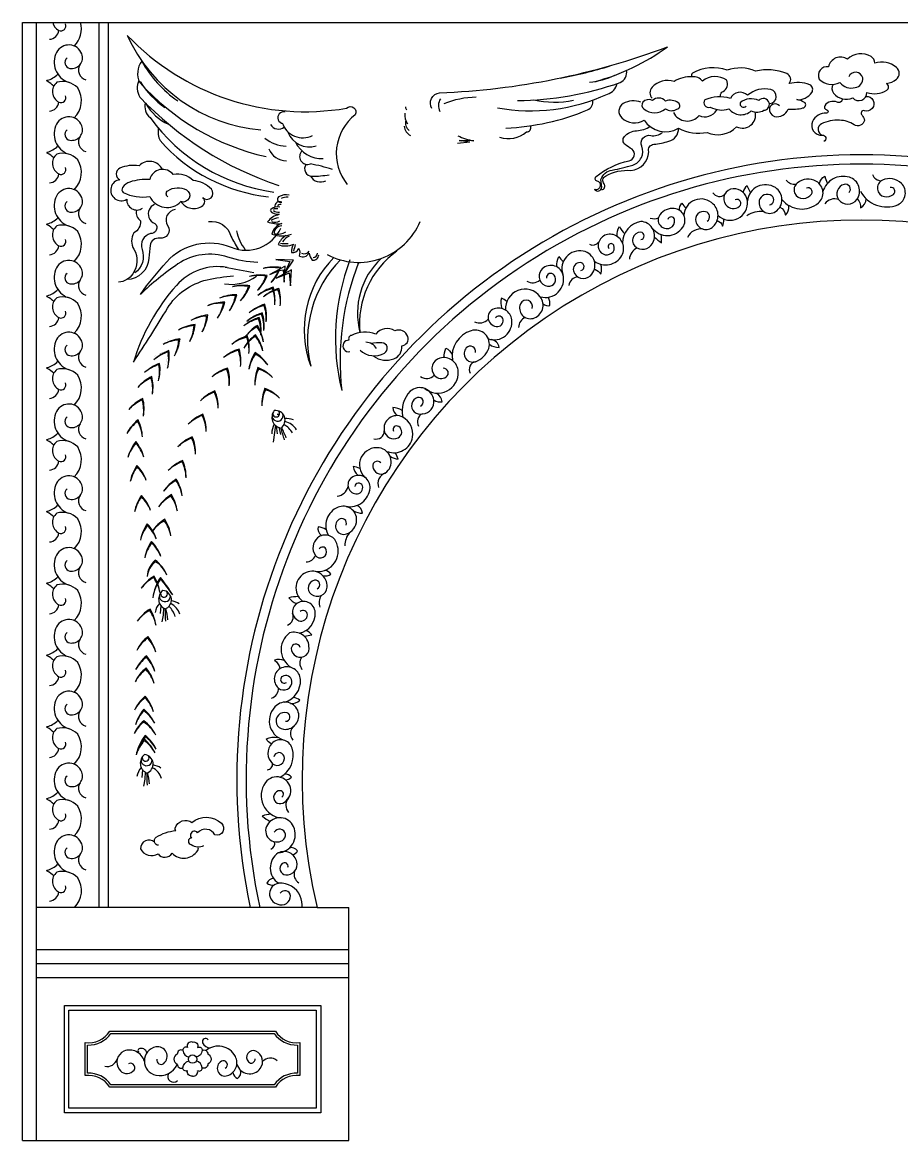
# Model space of a CAD drawing. Header units: metres. Extents: x 195 to 3795, y 8080 to 10480.
# Drawn here: x 195 to 2081, y 8080 to 10480 of the extents above; entities that cross this region are included whole.
import ezdxf

# ---------------------------------------------------------------- set-up
doc = ezdxf.new("R2010")
doc.units = ezdxf.units.M
for name, color, linetype in [('3', 3, 'Continuous'), ('4', 4, 'Continuous'), ('7', 7, 'Continuous')]:
    doc.layers.add(name, color=color, linetype=linetype)

msp = doc.modelspace()

# ---------------------------------------------------------------- hatches: boundary and pattern name
at = {"layer": '3'}
h = msp.add_hatch(dxfattribs=at)
h.set_pattern_fill('DOTS', scale=24)
h.paths.add_polyline_path([(730.52, 9636.32, 0.42), (749.53, 9609.16, 0.44), (753.7, 9639.56, -1.19)])
h = msp.add_hatch(dxfattribs=at)
h.set_pattern_fill('DOTS', scale=24)
h.paths.add_polyline_path([(743.79, 9646.11, 0.1), (735.37, 9646.85, 0.06), (732.23, 9641.79, 1.8)])
h = msp.add_hatch(dxfattribs=at)
h.set_pattern_fill('DOTS', scale=24)
h.paths.add_polyline_path([(489.29, 9251.96, 0.42), (501.18, 9221.01, 0.44), (512.57, 9249.5, -1.19)])
h = msp.add_hatch(dxfattribs=at)
h.set_pattern_fill('DOTS', scale=24)
h.paths.add_polyline_path([(504.54, 9258.25, 0.1), (496.55, 9261.01, 0.06), (492.28, 9256.85, 1.8)])
h = msp.add_hatch(dxfattribs=at)
h.set_pattern_fill('DOTS', scale=24)
h.paths.add_polyline_path([(457.24, 8908.8, 0.06), (452.97, 8904.65, 1.8), (465.23, 8906.05, 0.1)])
h = msp.add_hatch(dxfattribs=at)
h.set_pattern_fill('DOTS', scale=24)
h.paths.add_polyline_path([(449.99, 8899.75, 0.42), (461.88, 8868.8, 0.44), (473.26, 8897.29, -1.19)])

# ---------------------------------------------------------------- linework, layer by layer
for p, q in [((225, 8080), (225, 10480)), ((360, 8580), (360, 10480)), ((1132.17, 10226.31), (1136.63, 10225.77)), ((1163.03, 10225.94), (1132.17, 10226.31)), ((507.03, 9798.18), (507.03, 9798.18)), ((508.44, 9798.7), (508.44, 9798.7)), ((532.84, 9799.8), (532.84, 9799.8)), ((533.02, 9801.46), (533.02, 9801.46)), ((533.71, 9795.32), (533.71, 9795.32)), ((533.89, 9796.98), (533.89, 9796.98)), ((534.07, 9798.65), (534.07, 9798.65)), ((534.25, 9800.32), (534.25, 9800.32)), ((534.43, 9801.99), (534.43, 9801.99)), ((489.07, 9769.07), (489.07, 9769.07)), ((490.48, 9769.59), (490.48, 9769.59)), ((491.88, 9770.11), (491.88, 9770.11)), ((493.29, 9770.64), (493.29, 9770.64)), ((494.69, 9771.16), (494.69, 9771.16)), ((496.1, 9771.69), (496.1, 9771.69)), ((497.51, 9772.21), (497.51, 9772.21)), ((498.91, 9772.73), (498.91, 9772.73)), ((500.14, 9771.59), (500.14, 9771.59)), ((500.32, 9773.26), (500.32, 9773.26)), ((501.54, 9772.12), (501.54, 9772.12)), ((502.95, 9772.64), (502.95, 9772.64)), ((504.35, 9773.16), (504.35, 9773.16)), ((505.76, 9773.69), (505.76, 9773.69)), ((506.63, 9769.21), (506.63, 9769.21)), ((506.81, 9770.88), (506.81, 9770.88)), ((506.99, 9772.54), (506.99, 9772.54)), ((507.17, 9774.21), (507.17, 9774.21)), ((529.12, 9777.59), (529.12, 9777.59)), ((531.24, 9784.79), (531.24, 9784.79)), ((531.42, 9786.46), (531.42, 9786.46)), ((531.59, 9788.12), (531.59, 9788.12)), ((479.06, 9763.73), (479.06, 9763.73)), ((480.46, 9764.25), (480.46, 9764.25)), ((502.72, 9745.34), (502.72, 9745.34)), ((504.84, 9752.53), (504.84, 9752.53)), ((505.02, 9754.2), (505.02, 9754.2)), ((505.2, 9755.87), (505.2, 9755.87)), ((505.38, 9757.54), (505.38, 9757.54)), ((505.56, 9759.2), (505.56, 9759.2)), ((505.74, 9760.87), (505.74, 9760.87)), ((505.91, 9762.54), (505.91, 9762.54)), ((506.09, 9764.21), (506.09, 9764.21)), ((506.27, 9765.87), (506.27, 9765.87)), ((506.45, 9767.54), (506.45, 9767.54)), ((737.96, 9615.34), (733.22, 9579.11)), ((739.05, 9614.07), (741.28, 9597.07)), ((745.23, 9610.97), (748.32, 9595.32)), ((492.2, 9228.31), (490.25, 9211.28)), ((497.45, 9223.81), (496.66, 9207.88)), ((496.66, 9207.88), (494.39, 9193.27)), ((452.89, 8876.1), (450.95, 8859.07)), ((458.14, 8871.6), (457.35, 8855.67)), ((458.14, 8871.6), (457.35, 8855.67)), ((457.35, 8855.67), (455.09, 8841.06)), ((225, 8460), (895, 8460))]:
    msp.add_line(p, q, dxfattribs=at)
for points in [[(260, 10480, 0.22), (273.19, 10462.8, 0.68), (287.5, 10476.61)], [(306.29, 10429.17, 0.27), (319.69, 10480)], [(290.8, 10403.64, 0.64), (296.74, 10381.21, 0.58), (322.5, 10412.22, 0.65), (268.34, 10415.52, 0.45), (292.96, 10351.67)], [(1933.87, 10346.94, 0.31), (1935.13, 10328.12, 0.34), (1976.23, 10318.03, 0.7), (2006.56, 10329.47, 0.22), (2049.01, 10334.18, 0.6), (2048.34, 10348.99, 0.15), (2069.9, 10357.74, 0.47), (2069.9, 10383.31, 0.25), (2023.4, 10392.74, 0.26), (2015.32, 10406.87, 0.34), (1964.78, 10400.81, 0.54), (1924.35, 10384.66, 0.61), (1904.13, 10358.41, 0.33), (1948.65, 10351.04, 0.32), (1981.62, 10340.24, 0.41), (1997.51, 10361, 0.73), (1967.6, 10362.99)], [(262.28, 10343.28, 0.06), (248.53, 10353.5, -0.66), (248.19, 10355.68, 0.15), (270.96, 10369.02)], [(318.61, 10389.25, 0.5), (331.09, 10356.8)], [(1818.85, 10301.21, 0.58), (1797.69, 10296.11, 0.36), (1808.16, 10278.04, 0.36), (1837.82, 10293.92, 0.08), (1869.35, 10296.22, 0.7), (1872.36, 10308.35, 0.09), (1856.12, 10314.13, 0.27), (1888.33, 10329.71, 0.46), (1883.9, 10346.15, 0.15), (1839.61, 10348.67, 0.52), (1834.6, 10369.99, 0.15), (1767.54, 10375.5, 0.19), (1706.8, 10377.08, 0.23), (1632.64, 10370.78, 0.51), (1631.85, 10362.9, 0.16), (1593.08, 10353.3, 0.29), (1545.75, 10340.69, 0.39), (1545.75, 10317.05)], [(306.29, 10275.05, 0.35), (313.69, 10339.29, 0.28), (268.82, 10351.32, 0.54), (273.19, 10308.68, 0.68), (287.5, 10322.49)], [(1692.67, 10322.43, -0.43), (1698.25, 10331.28, 0.35), (1706.03, 10355.78, 0.34), (1653.56, 10353.87, 0.28), (1631.85, 10362.9)], [(1798.55, 10305.66, 0.84), (1800.39, 10335.78, 0.24), (1750.56, 10323.49, 0.51), (1713.65, 10316.73, 0.18), (1658.89, 10313.65, 0.76), (1670.58, 10298.29, 0.22), (1710.57, 10294.6, 0.44), (1758.56, 10290.3, 0.26), (1785.75, 10291.37, 0.46), (1797.04, 10307.06, 0.63), (1774.47, 10311.96, 0.31), (1734.71, 10307.55, 0.77), (1747.47, 10300.19)], [(2004.5, 10321.1, -1.22), (2001.04, 10290.26, 0.87), (1996.41, 10280.77, -0.12), (2001.04, 10269.73, -0.55), (1979.21, 10260.39, 0.13), (1947.68, 10270.01, 0.12), (1909.15, 10262.14, 0.68), (1910.87, 10237.93)], [(1521.89, 10308.68, 0.23), (1483.68, 10305.54, 0.5), (1480.54, 10275.22, 0.33), (1528.7, 10269.99, 0.4), (1602.5, 10252.74, 0.17), (1663.74, 10243.85, 0.32), (1727.07, 10255.87, 0.63), (1767.18, 10287.52)], [(1953.95, 10316.02, -0.55), (1942.54, 10308.6, 0.37), (1916.26, 10301.2, 0.56), (1920.3, 10292.45, -0.98), (1919.63, 10285.04, 0.31), (1889.98, 10267.54, 0.58), (1910.87, 10237.93, -0.86), (1914.24, 10224.47)], [(290.8, 10249.53, 0.64), (296.74, 10227.09, 0.58), (322.5, 10258.1, 0.65), (268.34, 10261.4, 0.45), (292.96, 10197.55)], [(1591.4, 10286.24, 0.54), (1646.58, 10280.41, 0.41), (1684.26, 10292.06)], [(1421.45, 10122.06, 0.43), (1434.53, 10127.06, 0.48), (1427.88, 10139.37, -0.59), (1425.65, 10148.99, -0.11), (1496.29, 10183.03, 0.62), (1502.71, 10208.19, -0.05), (1487.89, 10217.81, -0.43), (1486.41, 10234.83, -0.2), (1512.34, 10247.41, 0.13), (1541.97, 10257.03)], [(1437.74, 10120.67, 0.57), (1442.59, 10133.27, -0.45), (1445.83, 10150.07, -0.16), (1500.5, 10162.03, 0.38), (1538.42, 10202.08, -0.48), (1549.51, 10218.46, 0.05), (1581.34, 10224.72, 0.35), (1602.5, 10252.74)], [(318.61, 10235.13, 0.5), (331.09, 10202.68)], [(1422.13, 10121.76, 0.73), (1437.64, 10125.98), (1436.12, 10142.96, -0.29), (1460.3, 10163.07, 0.03), (1504.18, 10173.66, 0.44), (1523.47, 10214.12, -0.6), (1542.76, 10237.24, 0.24), (1567.84, 10243.98)], [(262.28, 10189.16, 0.06), (248.53, 10199.39, -0.66), (248.19, 10201.56, 0.15), (270.96, 10214.9)], [(306.29, 10120.93, 0.35), (313.69, 10185.18, 0.28), (268.82, 10197.2, 0.54), (273.19, 10154.57, 0.68), (287.5, 10168.38)], [(495.35, 10164.47, 0.52), (445.31, 10172.3, 0.14), (404.23, 10167.05, 0.66), (404.23, 10142.34, 1.23), (418.9, 10100.23, 0.62), (452.8, 10081.01)], [(507.11, 10105.5, -0.54), (507.11, 10118.71, -0.28), (546.78, 10120.26, -0.94), (535.11, 10095.4, 0.43), (581.78, 10086.86, 0.51), (581.78, 10103.95, 0.98), (600.45, 10121.82, 0.19), (561.33, 10140.49, 0.26), (518.75, 10153.14, 0.63), (468.11, 10142.79, 0.09), (425.44, 10137.36, 0.17), (409.88, 10125.7, 0.38), (411.44, 10114.83, 0.16), (468.22, 10106.28, 0.53), (535.11, 10095.4)], [(1797.36, 10088.47, 0.68), (1802.46, 10107.55, 0.55), (1775.71, 10097.37, 0.67), (1810.73, 10073.84, 0.54), (1810.1, 10125.36, 0.56), (1750.24, 10096.74)], [(1824.33, 10099.77, 0.42), (1902.44, 10092.41, 0.52), (1898.08, 10138.65, 0.31), (1857.03, 10135.16, 0.73), (1870.13, 10102.01, 0.22), (1887.6, 10111.6, 0.79), (1877.12, 10123.82)], [(1905.13, 10134.37, -0.22), (1916.34, 10149.64, 0.08), (1921.44, 10135.89)], [(1968.32, 10114.51, 0.75), (1957.62, 10132.33, 0.52), (1945.9, 10099.75, 0.51), (1985.14, 10099.75, 0.51), (1968.83, 10147.6, 0.42), (1912.25, 10116.66)], [(1992.51, 10118.06, 0.39), (2073.07, 10088.61, 0.52), (2080.45, 10134.46, 0.31), (2039.84, 10141.39, 0.73), (2044.2, 10106.01, 0.22), (2063.51, 10110.91, 0.79), (2056.43, 10125.37)], [(290.8, 10095.41, 0.64), (296.74, 10072.98, 0.58), (322.5, 10103.98, 0.65), (268.34, 10107.28, 0.45), (292.96, 10043.44)], [(1687.09, 10066.02, 0.71), (1750.24, 10096.74, 0.39), (1719.68, 10122.81, 0.61), (1703.76, 10088.47, 0.42), (1733.05, 10085.29, 0.89), (1724.13, 10099.28)], [(318.61, 10081.02, 0.5), (331.09, 10048.57)], [(478.45, 10089.44, 0.39), (466.45, 10061.2, 0.23), (479.3, 10048.36, -0.72), (469.88, 10026.96, 0.44), (451.88, 9992.73, -0.33), (436.46, 9942.24)], [(1546.07, 10038.58, 0.52), (1611.86, 10040.52, 0.56), (1593.09, 10080.59, 0.27), (1562.36, 10066.95, 0.76), (1584.55, 10038.82, 0.36), (1593.94, 10056.72, 0.81), (1579.43, 10056.72)], [(1604.5, 10076.52, -0.21), (1609.52, 10091.65, 0.11), (1618.54, 10082.03)], [(1664.1, 10053.67, 0.65), (1660.57, 10073.65, 0.56), (1639.39, 10052.5, 0.58), (1677.04, 10041.92, 0.42), (1677.04, 10090.11, 0.65), (1613.77, 10065.85)], [(1820.02, 10083.46, -0.23), (1832.25, 10066.16, 0.21), (1839.39, 10086.01)], [(1985.51, 10101.43, -0.23), (1993, 10081.6, 0.23), (2005.2, 10101.04)], [(262.28, 10035.04, 0.06), (248.53, 10045.27, -0.66), (248.19, 10047.44, 0.15), (270.96, 10060.78)], [(439.97, 10076.43, 0.33), (448.73, 10054.05, -0.28), (434.33, 10028.16, 0.28), (434.33, 9992.93, -0.29), (432.17, 9940.44, -0.23), (401.21, 9922.46)], [(523, 10078.31, 0.55), (506.72, 10043.22, -0.65), (489.58, 10016.69, 0.42), (469.02, 10001.29, 0.02), (466.45, 9973.9, -0.39), (418.74, 9927.93)], [(1685.29, 10054.76, -0.25), (1696.75, 10042.68, 0.14), (1699.3, 10057.3)], [(306.29, 9966.81, 0.35), (313.69, 10031.06, 0.28), (268.82, 10043.08, 0.54), (273.19, 10000.45, 0.68), (287.5, 10014.26)], [(1470.63, 10020.62, -0.16), (1475.85, 10041.71, 0.09), (1487.03, 10026.32)], [(1521.8, 10013.75, 0.89), (1521.8, 10029.58, 0.8), (1513.35, 9996.34, 0.48), (1548.73, 10010.59, 0.51), (1521.8, 10052.79, 0.36), (1482.37, 10006.35)], [(1421.91, 9967.31, 0.45), (1480.67, 9979.6, 0.48), (1462.55, 10024.38, 0.53), (1430.11, 9997.7, 0.57), (1458.73, 9984.36, 0.36), (1463.5, 10001.52, 1.15), (1453.01, 9994.85)], [(1551.04, 10019.07, -0.01), (1565.65, 10006.61, 0.1), (1565.02, 10024.8)], [(1393.21, 9947.26, 0.88), (1391.36, 9964.47, 0.5), (1377.21, 9946.65, 0.57), (1413.52, 9936.2, 0.61), (1398.13, 9989.06, 0.57), (1354.19, 9939.66)], [(290.8, 9941.29, 0.64), (296.74, 9918.86, 0.58), (322.5, 9949.87, 0.65), (268.34, 9953.17, 0.45), (292.96, 9889.32)], [(1341.66, 9955, -0.15), (1345.82, 9977.38, 0.06), (1355.49, 9966.61)], [(1423.03, 9950.45, -0.14), (1435.71, 9939.9, 0.16), (1435.71, 9960.47)], [(1305.87, 9891.18, 0.6), (1354.19, 9939.66, 0.61), (1307.8, 9948, 0.58), (1321.72, 9913.71, 0.68), (1335.64, 9937.8, 0.74), (1318.94, 9931.32)], [(318.61, 9926.9, 0.5), (331.09, 9894.45)], [(262.28, 9880.92, 0.06), (248.53, 9891.15, -0.66), (248.19, 9893.32, 0.15), (270.96, 9906.66)], [(306.29, 9812.7, 0.35), (313.69, 9876.94, 0.28), (268.82, 9888.97, 0.54), (273.19, 9846.33, 0.68), (287.5, 9860.14)], [(1234.25, 9881.05, 0.06), (1222.4, 9888.43, 0.14), (1223.33, 9866.19)], [(1288.46, 9866.06, 0.96), (1263.3, 9875.72, 0.63), (1290.39, 9844.8, 0.53), (1305.87, 9891.18, 0.75), (1231.6, 9862.6)], [(1311.97, 9875.96, 0.24), (1326.74, 9872.27, 0.11), (1323.67, 9889.48)], [(1194.51, 9800.63, 0.55), (1244.89, 9841.68, 0.48), (1206.94, 9865.2, 0.87), (1214.79, 9827.3, 0.52), (1225.26, 9844.29, 0.6), (1209.56, 9845.6)], [(948.42, 9763.61, 0.26), (991.75, 9758.2, 0.35), (1008.72, 9785.52, 0.48), (1021.77, 9805.51, 0.45), (993.93, 9817.68, 0.41), (953.03, 9810.73, 0.21), (900.81, 9808.12, 0.52), (895.59, 9797.69, 1.14), (897.33, 9773.35)], [(1166.64, 9771.13, 0.79), (1147.26, 9781.28, 0.76), (1166.64, 9751.77, 0.24), (1195.26, 9780.35, 0.61), (1157.41, 9818.16, 0.37), (1117.27, 9754.35)], [(290.8, 9787.17, 0.64), (296.74, 9764.74, 0.58), (322.5, 9795.75, 0.65), (268.34, 9799.05, 0.45), (292.96, 9735.2)], [(919.26, 9776.51, 0.33), (971.76, 9770.27, 0.75), (966.34, 9792.33, 0.06), (942.59, 9790.66)], [(1196.66, 9789.04, 0.17), (1217.4, 9782.51, 0.36), (1200.37, 9799.19)], [(318.61, 9772.78, 0.5), (331.09, 9740.33)], [(1099.8, 9760.46, -0.09), (1103.28, 9781.07, -0.16), (1116.89, 9767.33)], [(262.28, 9726.81, 0.06), (248.53, 9737.03, -0.66), (248.19, 9739.21, 0.15), (270.96, 9752.54)], [(1058.1, 9694.13, 0.65), (1130.07, 9730.44, 0.48), (1090.63, 9759.47, 0.56), (1079.21, 9722.14, 0.38), (1104.12, 9719.03, 0.75), (1097.89, 9737.7)], [(306.29, 9658.58, 0.35), (313.69, 9722.82, 0.28), (268.82, 9734.85, 0.54), (273.19, 9692.21, 0.68), (287.5, 9706.02)], [(1048.86, 9656.47, 0.96), (1042.5, 9674.61, 1.01), (1053.4, 9640.15, 0.45), (1077.56, 9669.24, 0.61), (1027.06, 9688.22, 0.25), (1010.91, 9632.81)], [(1078.14, 9669.27, 0.21), (1095.71, 9665.9, 0.19), (1084.22, 9683.44)], [(290.8, 9633.05, 0.64), (296.74, 9610.62, 0.58), (322.5, 9641.63, 0.65), (268.34, 9644.93, 0.45), (292.96, 9581.08)], [(1009.63, 9646.94, 0.14), (989.6, 9653.47, 0.22), (998.84, 9636.04)], [(977.91, 9558.8, 0.47), (1031.8, 9589.75, 0.32), (1010.91, 9632.81, 0.63), (971.17, 9603.21, 0.49), (1000.81, 9588.4, 0.59), (1002.16, 9612.63, 0.74), (990.71, 9602.53)], [(318.61, 9618.66, 0.5), (331.09, 9586.21)], [(262.28, 9572.69, 0.06), (248.53, 9582.91, -0.66), (248.19, 9585.09, 0.15), (270.96, 9598.43)], [(306.29, 9504.46, 0.35), (313.69, 9568.7, 0.28), (268.82, 9580.73, 0.54), (273.19, 9538.09, 0.68), (287.5, 9551.91)], [(963.77, 9534.77, 0.9), (947.68, 9522.77, 0.55), (977.03, 9515.44, 0.62), (960.52, 9566.76, 0.73), (929.4, 9503.52)], [(984.64, 9548.03, 0.08), (1000.81, 9542.65, 0.09), (994.75, 9556.11)], [(290.8, 9478.94, 0.64), (296.74, 9456.51, 0.58), (322.5, 9487.51, 0.65), (268.34, 9490.81, 0.45), (292.96, 9426.97)], [(889.59, 9441.21, 0.44), (940.81, 9480.23, 0.6), (903.48, 9504.51, 0.73), (910.42, 9468.09, 0.56), (924.31, 9485.43, 0.79), (907.82, 9483.7)], [(918.92, 9522.54, 0.08), (904.38, 9526.73, 0.17), (915.06, 9507.6)], [(318.61, 9464.55, 0.5), (331.09, 9432.09)], [(262.28, 9418.57, 0.06), (248.53, 9428.8, -0.66), (248.19, 9430.97, 0.15), (270.96, 9444.31)], [(889.46, 9401.1, 0.76), (873.84, 9413.24, 0.86), (890.33, 9382.03, 0.31), (912.03, 9411.51, 0.55), (872.1, 9439.25, 0.46), (851.98, 9378.68)], [(905.21, 9431.67, 0.13), (924.31, 9426.47, 0.29), (913.12, 9443.34)], [(306.29, 9350.34, 0.35), (313.69, 9414.59, 0.28), (268.82, 9426.61, 0.54), (273.19, 9383.98, 0.68), (287.5, 9397.79)], [(846.06, 9391.56, 0.1), (829.56, 9397.63, 0.29), (835.64, 9379.42)], [(826.96, 9301.39, 0.54), (869.5, 9361.22, 0.55), (827.83, 9373.36, 0.39), (823.49, 9336.07, 0.87), (846.93, 9348.21, 0.63), (831.3, 9349.94)], [(290.8, 9324.82, 0.64), (296.74, 9302.39, 0.58), (322.5, 9333.4, 0.65), (268.34, 9336.69, 0.45), (292.96, 9272.85)], [(262.28, 9264.45, 0.06), (248.53, 9274.68, -0.66), (248.19, 9276.85, 0.15), (270.96, 9290.19)], [(318.61, 9310.43, 0.5), (331.09, 9277.98)], [(826.97, 9264.57, 0.92), (821.38, 9282.72, 0.63), (814.39, 9252.71, 0.61), (848.63, 9268.06, 0.56), (803.91, 9299.47, 0.57), (795.52, 9238.05)], [(839.48, 9292.66, 0.18), (856.98, 9295.52, 0.22), (844.12, 9303.73)], [(306.29, 9196.23, 0.35), (313.69, 9260.47, 0.28), (268.82, 9272.49, 0.54), (273.19, 9229.86, 0.68), (287.5, 9243.67)], [(786.44, 9247.82, 0.04), (766.88, 9245.03, 0.17), (782.85, 9232.95)], [(789.03, 9168.95, 0.37), (823.16, 9213.23, 0.62), (781.92, 9231.45, 0.58), (788.26, 9195.8, 0.51), (806.5, 9208.47, 0.66), (790.64, 9215.6)], [(290.8, 9170.7, 0.64), (296.74, 9148.27, 0.58), (322.5, 9179.28, 0.65), (268.34, 9182.58, 0.45), (292.96, 9118.73)], [(790.66, 9138.67, 0.82), (771.85, 9136.79, 1.14), (809.78, 9141.54, 0.48), (768.09, 9169.66, 0.59), (777.85, 9092.67)], [(800.33, 9162.69, 0.03), (815.74, 9165.52, 0.2), (802.76, 9174.43)], [(318.61, 9156.31, 0.5), (331.09, 9123.86)], [(262.28, 9110.33, 0.06), (248.53, 9120.56, -0.66), (248.19, 9122.73, 0.15), (270.96, 9136.07)], [(306.29, 9042.11, 0.35), (313.69, 9106.35, 0.28), (268.82, 9118.38, 0.54), (273.19, 9075.74, 0.68), (287.5, 9089.55)], [(757.87, 9020.81, 0.34), (791.64, 9069.54, 0.52), (750.99, 9094.53, 0.55), (744.11, 9051.42, 0.69), (772.88, 9066.41, 0.54), (752.86, 9076.41, 1.07), (761.62, 9063.29)], [(756.4, 9110.47, 0.2), (735.97, 9110.94, -0.17), (747.57, 9093.78)], [(290.8, 9016.58, 0.64), (296.74, 8994.15, 0.58), (322.5, 9025.16, 0.65), (268.34, 9028.46, 0.45), (292.96, 8964.61)], [(770.37, 9018.31, 0.21), (790.39, 9025.18, 0.15), (776.63, 9030.8)], [(318.61, 9002.19, 0.5), (331.09, 8969.74)], [(759.46, 8980.13, 0.88), (762.67, 8998.06, 1.09), (754.97, 8962.84, 0.5), (787.67, 8996.13, 0.58), (740.87, 9014.7, 0.6), (754.67, 8939.88)], [(262.28, 8956.22, 0.06), (248.53, 8966.44, -0.66), (248.19, 8968.62, 0.15), (270.96, 8981.95)], [(306.29, 8887.99, 0.35), (313.69, 8952.23, 0.28), (268.82, 8964.26, 0.54), (273.19, 8921.62, 0.68), (287.5, 8935.43)], [(728.69, 8931.47, -0.16), (718.29, 8942.22, -0.18), (742.34, 8945.3)], [(748.07, 8859.82, 0.36), (773.53, 8922.27, 0.57), (729.94, 8932.51, 0.43), (731.87, 8888.97, 0.76), (756.22, 8904.98, 0.77), (734.43, 8903.7)], [(290.8, 8862.46, 0.64), (296.74, 8840.03, 0.58), (322.5, 8871.04, 0.65), (268.34, 8874.34, 0.45), (292.96, 8810.49)], [(751.67, 8817.42, 0.76), (747.76, 8831.06, 1.24), (753.62, 8804.42, 0.31), (770.53, 8833.01, 0.7), (716.55, 8848.6, 0.59), (751.25, 8772.59)], [(759.26, 8854.27, 0.17), (772.25, 8860.16, 0.23), (757.74, 8866.56)], [(318.61, 8848.07, 0.5), (331.09, 8815.62)], [(262.28, 8802.1, 0.06), (248.53, 8812.32, -0.66), (248.19, 8814.5, 0.15), (270.96, 8827.84)], [(306.29, 8733.87, 0.35), (313.69, 8798.12, 0.28), (268.82, 8810.14, 0.54), (273.19, 8767.51, 0.68), (287.5, 8781.32)], [(487.18, 8713.87, -0.73), (482.25, 8731.09, -0.13), (524.14, 8745.25, -0.26), (522.91, 8750.78, -0.53), (558.64, 8762.48, -0.38), (622.09, 8761.24, -0.79), (607.92, 8736.02, 0.52), (570.96, 8740.94, 1.05), (558.02, 8729.25, 0.99), (557.41, 8715.71, 0.28), (584.51, 8713.25)], [(728.17, 8780.7, 0.07), (709.45, 8776.7, 0.09), (726.85, 8765.2)], [(743.69, 8697.49, 0.52), (776.81, 8753.97, 0.6), (720.5, 8757.91, 0.79), (753.1, 8724.36, 1.29), (735.32, 8742.12)], [(290.8, 8708.35, 0.64), (296.74, 8685.92, 0.58), (322.5, 8716.92, 0.65), (268.34, 8720.22, 0.45), (292.96, 8656.38)], [(478.44, 8720.69, 0.64), (448.32, 8706.31, 0.43), (485.95, 8695.41, 0.51), (516.14, 8696.8, 0.48), (571, 8702.51, 0.21), (572.15, 8710.12)], [(318.61, 8693.96, 0.5), (331.09, 8661.51)], [(764.76, 8666.88, 0.73), (752.31, 8674.53, 0.67), (759.97, 8650.61, 0.51), (783.92, 8678.36, 0.48), (743.69, 8697.49, 0.54), (744.81, 8632.35)], [(774.24, 8693.86, 0.24), (785.49, 8702.11, 0.33), (767.28, 8707.96)], [(262.28, 8647.98, 0.06), (248.53, 8658.21, -0.66), (248.19, 8660.38, 0.15), (270.96, 8673.72)], [(307.12, 8580.59, 0.35), (313.69, 8644, 0.28), (268.82, 8656.02, 0.54), (273.19, 8613.39, 0.68), (287.5, 8627.2)], [(795.06, 8580, 0.09), (791.06, 8604.76, 0.33), (744.81, 8632.35, 0.83), (742.88, 8587.44, 0.54), (770.18, 8605.73, 0.7), (748.06, 8611.01)], [(560, 8291.3, 0.63), (549.05, 8279.86, 0.6), (539.28, 8273.9, 0.33), (551.89, 8258.91)], [(560, 8291.3, -0.63), (570.95, 8279.86, -0.6), (580.72, 8273.9, -0.33), (568.11, 8258.91)], [(539.28, 8273.9, 0.55), (527.33, 8265.89, 0.66), (527.33, 8244.11, 0.55), (539.28, 8236.1)], [(580.72, 8273.9, -0.55), (592.67, 8265.89, -0.66), (592.67, 8244.11, -0.55), (580.72, 8236.1)], [(560, 8218.7, -0.54), (549.05, 8230.14, -0.6), (539.28, 8236.1, -0.33), (551.89, 8251.09)], [(560, 8218.7, 0.54), (570.95, 8230.14, 0.6), (580.72, 8236.1, 0.33), (568.11, 8251.09)]]:
    msp.add_lwpolyline(points, format="xyb", dxfattribs=at)
for points in [[(1546.3, 10312.2, 0.37), (1526.14, 10308.49, 0.41), (1527.73, 10294.18, 0.36), (1574.42, 10294.71, 0.31), (1598.83, 10293.65, 0.68), (1602.02, 10307.43, 0.24), (1574.42, 10311.14, 0.42)], [(790, 8219.64, 0.29), (737.65, 8195), (382.35, 8195, 0.29), (330, 8219.64), (330, 8290.36, 0.29), (382.35, 8315), (737.65, 8315, 0.29), (790, 8290.36)]]:
    msp.add_lwpolyline(points, format="xyb", close=True, dxfattribs=at)
for points in [[(1756.91, 10114.59), (1749.61, 10129.17)], [(776.52, 9969.46), (738.95, 9970.81), (768.67, 9966.47), (756.95, 9940.81), (776.52, 9969.46)], [(745.58, 9949.7), (725.92, 9939), (744.37, 9946.57)], [(754.89, 9939.27), (739.6, 9930.96), (755.09, 9937.31)], [(746.62, 9947.49), (754.26, 9949), (756.68, 9922.34), (758.94, 9956.97)], [(758.94, 9956.97), (748.22, 9951.13)], [(757.73, 9938.39), (767.38, 9942.35), (770.36, 9914.3), (772.62, 9948.92)], [(772.62, 9948.92), (757.89, 9940.91)]]:
    msp.add_lwpolyline(points, dxfattribs=at)
msp.add_lwpolyline([(295, 8150), (295, 8360), (825, 8360), (825, 8150)], close=True, dxfattribs=at)
msp.add_circle((560, 8255), 9, dxfattribs=at)
for centre, radius, start, end in [((251.27, 10465.66), 22.11, 274.88, 352.58), ((736.5, 10595.1), 347.22, 204.32, 265.03), ((672.46, 10519.29), 253.02, 209.04, 235.22), ((1194.53, 11216.66), 870.11, 280.24, 287.48), ((830.62, 10694.29), 514.99, 221.82, 257.32), ((614.67, 10458.55), 197.65, 212.19, 234.84), ((1249.67, 11004.32), 692.02, 270.61, 289.19), ((1396.12, 10511.46), 160.74, 275.49, 295.68), ((251.27, 10311.54), 22.11, 274.88, 352.58), ((970.85, 10814.62), 720.82, 223.4, 251.76), ((550.42, 10357.1), 104.37, 209.53, 246.26), ((1024.7, 10298.06), 7.99, 176.02, 226.52), ((1114.34, 10301.59), 26.79, 147.24, 208.51), ((1169.68, 10134.95), 184.17, 90.31, 112.61), ((1335.73, 10510.36), 201.6, 257.44, 281.84), ((755.46, 10275.49), 12.64, 75.29, 263.45), ((1049.14, 10280.8), 33.72, 173.09, 213.32), ((744.74, 10271.56), 20.72, 212.03, 305.69), ((796.36, 10278.26), 46, 197.44, 297.4), ((1039.7, 10260.29), 26, 187.3, 242.47), ((1037.44, 10264.61), 20.99, 164.91, 233.14), ((1276.78, 10253.89), 8.99, 268, 22.04), ((761.5, 10284.7), 70.24, 228.94, 269.47), ((809.97, 10260.83), 48.07, 199.82, 288.45), ((1100.9, 9970.61), 257.65, 77.95, 82.03), ((1237.8, 10288.85), 58.53, 250.94, 311.34), ((760.57, 10222.68), 39.6, 201.4, 271.51), ((837.88, 10251.78), 64.15, 206.9, 272.35), ((806.8, 10192.12), 17.06, 134.7, 291.08), ((748.11, 9820.35), 361.71, 72, 79.68), ((251.27, 10157.42), 22.11, 274.88, 352.58), ((1995, 8855.68), 1320, 347.95, 192.05), ((816.41, 10165.88), 16.01, 143.58, 268.68), ((818.53, 10340.33), 190.47, 269.25, 280.54), ((2038.54, 10161.25), 21.55, 201.88, 265.89), ((834.52, 10161.72), 24.42, 208.02, 298.24), ((1761.98, 10112.26), 20.96, 126.19, 173.31), ((1850.79, 10154.06), 21.55, 216.42, 280.43), ((761.54, 10079.24), 25.56, 82.44, 117.11), ((1690.22, 10122.77), 16.43, 212.62, 311.85), ((747.81, 10083.76), 5.69, 68.52, 175.88), ((1937.23, 10075.44), 25.81, 70.38, 144.06), ((748.65, 10026.95), 33.96, 97.53, 126.03), ((740.32, 10062.91), 17.08, 80.4, 112.26), ((744.59, 10089.87), 17.44, 231.97, 275.54), ((1549.97, 10081.69), 23.04, 249.53, 294.16), ((1778.67, 10022.29), 51.97, 82.66, 124.85), ((736.29, 10075.99), 24.69, 253.29, 296.5), ((751.58, 10026.32), 16.71, 90.46, 177.66), ((916.14, 10108.2), 143.32, 242.04, 337.23), ((1650.69, 10004.11), 32.44, 82.13, 153.65), ((743.55, 10055.23), 29.74, 255.13, 304.17), ((775.74, 9995.98), 26.15, 108.36, 150.38), ((1418.55, 10016.93), 15.01, 241.6, 325.72), ((251.27, 10003.3), 22.11, 274.88, 352.58), ((759.21, 10082.51), 77.47, 261.93, 274.6), ((876.79, 9971.41), 101.47, 161.73, 170.17), ((799.69, 9996.64), 13.37, 244.32, 323.72), ((818.5, 9984.86), 9.58, 271.52, 358.42), ((1526.2, 9969.43), 29.3, 114.78, 175.85), ((1050.05, 12110.51), 2196.65, 258.98, 260.61), ((706.04, 9847.65), 90.19, 81.04, 105.26), ((700.81, 9852.66), 84.07, 78.71, 102.71), ((635.7, 9968.54), 90.19, 315.13, 339.35), ((735.21, 9864.69), 90.19, 81.04, 105.26), ((729.98, 9869.7), 84.07, 78.71, 102.71), ((664.87, 9985.59), 90.19, 315.13, 339.35), ((666.83, 9978.42), 83.82, 317.66, 339.96), ((643.43, 10007.8), 90.11, 260.44, 306.43), ((669.14, 9825.37), 90.19, 81.04, 105.26), ((663.9, 9830.38), 84.07, 78.71, 102.71), ((598.79, 9946.27), 90.19, 315.13, 339.35), ((600.76, 9939.09), 83.82, 317.66, 341.73), ((637.66, 9961.37), 83.82, 317.66, 341.73), ((1289.73, 9943.92), 22.84, 236.71, 311.63), ((1387.82, 9912.98), 20.59, 93, 173.53), ((653.64, 9805.33), 90.19, 89.21, 113.43), ((647.74, 9809.54), 84.07, 86.89, 110.88), ((566.82, 9915), 90.19, 323.3, 347.52), ((569.78, 9908.17), 83.82, 325.83, 349.9), ((758.75, 9825.21), 90.19, 106.59, 130.81), ((749.26, 9831.59), 79.22, 102.99, 128.62), ((770.82, 9822.55), 90.19, 114.73, 130.81), ((763.94, 9824.81), 84.07, 111.25, 128.26), ((652.39, 9880.93), 84.07, 355.23, 19.23), ((646.71, 9885.42), 90.19, 352.69, 16.91), ((770.82, 9822.55), 90.19, 106.59, 113.6), ((763.94, 9824.81), 84.07, 104.26, 110.12), ((673.73, 9878.46), 74.86, 354.49, 21.82), ((658.78, 9882.76), 90.19, 352.69, 16.91), ((627.79, 9789.13), 90.19, 89.21, 113.43), ((621.89, 9793.34), 84.07, 86.89, 110.88), ((540.97, 9898.8), 90.19, 323.3, 347.52), ((543.93, 9891.98), 83.82, 325.83, 349.9), ((733.6, 9790.74), 84.07, 104.26, 128.26), ((740.49, 9788.48), 90.19, 106.59, 130.81), ((634.13, 9844.19), 84.07, 355.23, 19.23), ((628.44, 9848.68), 90.19, 352.69, 16.91), ((251.27, 9849.18), 22.11, 274.88, 352.58), ((595.43, 9765.77), 84.07, 93.57, 117.56), ((601.78, 9762.27), 90.19, 95.89, 120.11), ((502.79, 9861.09), 90.19, 329.99, 354.21), ((506.53, 9854.66), 83.82, 332.52, 356.59), ((722.04, 9762.47), 84.07, 111.25, 128.26), ((728.93, 9760.21), 90.19, 114.73, 130.81), ((728.55, 9772.32), 84.07, 111.25, 128.26), ((735.44, 9770.06), 90.19, 114.73, 130.81), ((728.93, 9760.21), 90.19, 106.59, 114.73), ((722.04, 9762.47), 84.07, 104.26, 111.25), ((735.44, 9770.06), 90.19, 106.59, 114.73), ((728.55, 9772.32), 84.07, 104.26, 111.25), ((631.84, 9816.12), 74.86, 354.49, 21.82), ((616.89, 9820.42), 90.19, 352.69, 16.91), ((638.35, 9825.97), 74.86, 354.49, 21.82), ((623.4, 9830.26), 90.19, 352.69, 16.91), ((1175.69, 9860.59), 25.8, 245.54, 316.55), ((1280.95, 9825.96), 21.45, 108.59, 181.45), ((568.58, 9745.2), 84.07, 93.57, 117.56), ((574.93, 9741.7), 90.19, 95.89, 120.11), ((479.67, 9834.09), 83.82, 332.52, 356.59), ((475.94, 9840.52), 90.19, 329.99, 354.21), ((739.13, 9753.18), 84.07, 119.19, 143.19), ((746.37, 9752.77), 90.19, 121.52, 145.74), ((638.15, 9781.78), 74.86, 9.42, 36.75), ((622.6, 9782.08), 90.19, 7.62, 31.84), ((535.77, 9714.36), 84.07, 93.57, 117.56), ((542.12, 9710.86), 90.19, 95.89, 120.11), ((443.13, 9809.68), 90.19, 329.99, 354.21), ((446.87, 9803.25), 83.82, 332.52, 356.59), ((693.97, 9727.94), 78.44, 103.12, 129.06), ((703.93, 9720.96), 90.19, 106.95, 131.17), ((737.31, 9740.33), 78.44, 123.03, 148.96), ((749.05, 9737.16), 90.19, 126.86, 151.08), ((601.15, 9776.1), 80.15, 355.31, 20.62), ((591.5, 9780.45), 90.19, 353.05, 17.27), ((633.64, 9754.01), 80.15, 15.21, 40.53), ((623.08, 9754.82), 90.19, 12.96, 37.18), ((931.03, 9766.38), 27.2, 29.65, 88.48), ((539.65, 9690.49), 90.19, 109.66, 133.88), ((532.65, 9692.37), 84.07, 107.34, 131.33), ((419.99, 9762.91), 90.19, 343.75, 7.97), ((425.15, 9757.56), 83.82, 346.28, 10.35), ((676.14, 9699.49), 78.44, 103.12, 129.06), ((686.1, 9692.51), 90.19, 106.95, 131.17), ((583.32, 9747.65), 80.15, 355.31, 20.62), ((573.67, 9752), 90.19, 353.05, 17.27), ((758.03, 9721.36), 78.44, 143.5, 169.43), ((770.14, 9722.49), 90.19, 147.33, 171.55), ((645.95, 9694.99), 90.19, 33.43, 57.65), ((656.12, 9697.92), 80.15, 35.68, 61), ((519.82, 9663.26), 90.19, 109.66, 133.88), ((512.83, 9665.14), 84.07, 107.34, 131.33), ((400.16, 9735.68), 90.19, 343.75, 7.97), ((405.32, 9730.32), 83.82, 346.28, 10.35), ((1170.65, 9735.08), 17.17, 103.48, 208.54), ((651.61, 9658.66), 78.44, 103.12, 129.06), ((661.56, 9651.68), 90.19, 106.95, 131.17), ((558.78, 9706.82), 80.15, 355.31, 20.62), ((549.13, 9711.17), 90.19, 353.05, 17.27), ((783.76, 9704.88), 90.19, 157.81, 182.03), ((772.07, 9701.57), 78.44, 153.98, 179.92), ((666.66, 9655.24), 90.19, 43.91, 68.13), ((676.12, 9659.98), 80.15, 46.17, 71.48), ((1062.3, 9738.29), 22.49, 234.09, 316.58), ((511.74, 9638.46), 90.19, 115.74, 139.96), ((504.59, 9639.59), 84.07, 113.42, 137.41), ((390.78, 9693.02), 83.82, 352.36, 16.44), ((385.08, 9697.8), 90.19, 349.84, 14.06), ((251.27, 9695.07), 22.11, 274.88, 352.58), ((492.52, 9591.26), 90.19, 115.74, 139.96), ((365.86, 9650.6), 90.19, 349.84, 14.06), ((642.97, 9606.24), 90.19, 112.97, 137.19), ((632.34, 9612.15), 78.44, 109.14, 135.07), ((534.98, 9650.32), 80.15, 1.32, 26.64), ((524.93, 9653.63), 90.19, 359.07, 23.29), ((798.82, 9660.51), 90.19, 157.81, 182.03), ((787.12, 9657.2), 78.44, 153.98, 179.92), ((681.71, 9610.86), 90.19, 43.91, 68.13), ((691.18, 9615.61), 80.15, 46.17, 71.48), ((485.36, 9592.39), 84.07, 113.42, 137.41), ((371.55, 9645.82), 83.82, 352.36, 16.44), ((499.06, 9556.15), 90.19, 128.38, 152.6), ((362.48, 9586.33), 90.19, 2.47, 26.69), ((617.09, 9556.17), 90.19, 112.97, 137.19), ((606.46, 9562.07), 78.44, 109.14, 135.07), ((509.11, 9600.25), 80.15, 1.32, 26.64), ((499.05, 9603.56), 90.19, 359.07, 23.29), ((742.39, 9635.93), 11.88, 178.1, 17.8), ((759.56, 9571.75), 57.8, 73.01, 91.92), ((1061.55, 9622.84), 19.13, 115.22, 209.28), ((491.83, 9555.69), 84.07, 126.06, 150.05), ((369.09, 9582.91), 83.82, 5, 29.08), ((767.17, 9599.66), 36.85, 150.54, 184.39), ((907.57, 9641.67), 161.35, 191.63, 200.83), ((470.32, 9469.08), 314.14, 22.28, 26.81), ((728.37, 9569.77), 54.6, 32.11, 59.42), ((749.92, 9585.18), 38.96, 31.97, 77.57), ((953.77, 9603.1), 17.4, 253.87, 0.36), ((508.85, 9524.23), 90.19, 141.54, 165.76), ((501.92, 9522.13), 84.07, 139.22, 163.21), ((368.99, 9522.53), 90.19, 15.63, 39.85), ((376.2, 9520.7), 83.82, 18.16, 42.23), ((594.53, 9507.44), 90.19, 112.97, 137.19), ((583.9, 9513.34), 78.44, 109.14, 135.07), ((486.54, 9551.52), 80.15, 1.32, 26.64), ((476.49, 9554.83), 90.19, 359.07, 23.29), ((251.27, 9540.95), 22.11, 274.88, 352.58), ((515.18, 9478.18), 90.19, 145.5, 169.72), ((375.77, 9466.81), 90.19, 19.6, 43.82), ((574.02, 9456.68), 90.19, 112.97, 137.19), ((563.39, 9462.58), 78.44, 109.14, 135.07), ((466.03, 9500.75), 80.15, 1.32, 26.64), ((455.98, 9504.07), 90.19, 359.07, 23.29), ((508.4, 9475.61), 84.07, 143.18, 167.18), ((383.08, 9465.49), 83.82, 22.13, 46.2), ((981.88, 9490.18), 24.26, 108.68, 201), ((572.4, 9422.92), 90.19, 121.64, 145.86), ((561.01, 9427.15), 78.44, 117.81, 143.75), ((459.01, 9450.2), 80.15, 10, 35.31), ((448.57, 9451.96), 90.19, 7.74, 31.96), ((866.31, 9490.87), 28.29, 278.5, 345.47), ((517.76, 9411.19), 84.07, 143.18, 167.18), ((524.54, 9413.76), 90.19, 145.5, 169.72), ((385.13, 9402.4), 90.19, 19.6, 43.82), ((392.44, 9401.08), 83.82, 22.13, 46.2), ((561.86, 9389.58), 90.19, 121.64, 145.86), ((550.47, 9393.81), 78.44, 117.81, 143.75), ((448.47, 9416.86), 80.15, 10, 35.31), ((438.03, 9418.62), 90.19, 7.74, 31.96), ((536.47, 9341.07), 78.44, 117.81, 143.75), ((547.87, 9336.84), 90.19, 121.64, 145.86), ((434.47, 9364.12), 80.15, 10, 35.31), ((424.03, 9365.88), 90.19, 7.74, 31.96), ((530.24, 9349.9), 84.07, 143.18, 167.18), ((537.02, 9352.46), 90.19, 145.5, 169.72), ((397.61, 9341.1), 90.19, 19.6, 43.82), ((404.93, 9339.78), 83.82, 22.13, 46.2), ((930.09, 9357.69), 43.24, 140.86, 181.07), ((251.27, 9386.83), 22.11, 274.88, 352.58), ((539.6, 9312.49), 84.07, 143.18, 167.18), ((546.38, 9315.06), 90.19, 145.5, 169.72), ((406.97, 9303.7), 90.19, 19.6, 43.82), ((414.29, 9302.38), 83.82, 22.13, 46.2), ((804.35, 9342.3), 20.12, 267.62, 341.96), ((512.86, 9287.64), 50.33, 130.69, 176.26), ((510.33, 9285.01), 48.06, 128.66, 172.93), ((436.49, 9266.78), 73.35, 21.36, 53.57), ((450.16, 9272.25), 58.63, 21.25, 59.06), ((513.32, 9218.96), 78.44, 117.81, 143.75), ((524.72, 9214.73), 90.19, 121.64, 145.86), ((577.27, 9230.92), 103.57, 146.29, 172.15), ((411.32, 9242), 80.15, 10, 35.31), ((400.88, 9243.76), 90.19, 7.74, 31.96), ((245.37, 9086), 318.37, 31.3, 39.48), ((565.33, 9230.79), 91.76, 143.68, 171.05), ((280.5, 9095.54), 283.57, 33.33, 41.96), ((500.72, 9248.71), 11.88, 164.12, 3.82), ((860.89, 9234.33), 29.28, 147.62, 199.49), ((251.27, 9232.71), 22.11, 274.88, 352.58), ((504.71, 9148.37), 78.44, 117.81, 143.75), ((516.11, 9144.14), 90.19, 121.64, 145.86), ((402.71, 9171.42), 80.15, 10, 35.31), ((392.27, 9173.18), 90.19, 7.74, 31.96), ((516, 9207.54), 36.85, 136.55, 170.41), ((662.4, 9214.38), 161.35, 177.65, 186.85), ((196.41, 9152.54), 314.14, 8.3, 12.83), ((471.14, 9187.91), 54.6, 18.13, 45.44), ((495.76, 9197.65), 38.96, 17.99, 63.59), ((501.88, 9182.29), 57.8, 59.03, 77.94), ((756.65, 9204.62), 19.42, 291.72, 21.62), ((509.42, 9094.92), 78.44, 125.73, 151.67), ((521.3, 9092.3), 90.19, 129.56, 153.78), ((405.22, 9103.7), 80.15, 17.91, 43.23), ((394.64, 9104), 90.19, 15.66, 39.88), ((518.87, 9051.02), 90.19, 129.56, 153.78), ((392.21, 9062.72), 90.19, 15.66, 39.88), ((506.99, 9053.64), 78.44, 125.73, 151.67), ((402.79, 9062.42), 80.15, 17.91, 43.23), ((813.88, 9105.19), 23.78, 148.84, 215.26), ((251.27, 9078.59), 22.11, 274.88, 352.58), ((505.89, 9027.51), 78.44, 125.73, 151.67), ((517.76, 9024.89), 90.19, 129.56, 153.78), ((401.68, 9036.29), 80.15, 17.91, 43.23), ((391.1, 9036.6), 90.19, 15.66, 39.88), ((723.21, 9049.5), 20.99, 288.08, 5.24), ((504.3, 8966.8), 78.44, 125.73, 151.67), ((516.18, 8964.18), 90.19, 129.56, 153.78), ((400.1, 8975.58), 80.15, 17.91, 43.23), ((389.52, 8975.88), 90.19, 15.66, 39.88), ((524.62, 8948.18), 90.19, 140.34, 164.56), ((512.47, 8948.54), 78.44, 136.51, 162.44), ((398.01, 8936), 90.19, 26.44, 50.66), ((408.46, 8937.68), 80.15, 28.69, 54.01), ((503.95, 8916.77), 78.44, 128.26, 151.67), ((515.82, 8914.15), 90.19, 132.11, 153.78), ((405.5, 8913.07), 84.3, 26.01, 53.76), ((410.06, 8910.93), 81.24, 28.78, 56.1), ((790.81, 8953.74), 20.72, 125.6, 222.31), ((525.69, 8883.98), 90.19, 140.34, 164.56), ((513.54, 8884.34), 78.44, 136.51, 162.44), ((527.98, 8892.01), 90.19, 140.34, 164.56), ((515.83, 8892.36), 78.44, 136.51, 162.44), ((399.08, 8871.8), 90.19, 26.44, 50.66), ((409.53, 8873.47), 80.15, 28.69, 54.01), ((401.37, 8879.82), 90.19, 26.44, 50.66), ((411.83, 8881.5), 80.15, 28.69, 54.01), ((251.27, 8924.48), 22.11, 274.88, 352.58), ((476.7, 8855.33), 36.85, 136.55, 170.41), ((461.41, 8896.5), 11.88, 164.12, 3.82), ((456.46, 8845.44), 38.96, 17.99, 63.59), ((462.57, 8830.08), 57.8, 59.03, 77.94), ((719.82, 8888.22), 12.07, 272.4, 3.56), ((623.09, 8862.17), 161.35, 177.65, 186.85), ((157.1, 8800.33), 314.14, 8.3, 12.83), ((783.18, 8799.66), 23.07, 138.92, 221.79), ((251.27, 8770.36), 22.11, 274.88, 352.58), ((723.22, 8717.49), 13.14, 292.51, 17.84), ((736.57, 8624.61), 18.86, 99.46, 154.53), ((798.15, 8651.3), 20.39, 159.7, 240.5), ((731.12, 8646.26), 17.81, 229.44, 285.7), ((251.27, 8616.24), 22.11, 274.88, 352.58)]:
    msp.add_arc(centre, radius, start, end, dxfattribs=at)
at = {"layer": '4'}
for p, q in [((195, 8080), (195, 10480)), ((195, 10480), (3795, 10480)), ((827.1, 8580), (895, 8580)), ((895, 8080), (895, 8580)), ((195, 8080), (895, 8080))]:
    msp.add_line(p, q, dxfattribs=at)
msp.add_arc((1995, 8855.68), 1200, 346.72, 193.28, dxfattribs=at)
at = {"layer": '7'}
for p, q in [((380, 8580), (380, 10480)), ((1154.67, 10222.59), (1128.41, 10219.98)), ((827.1, 8580), (225, 8580)), ((225, 8490), (895, 8490)), ((225, 8430), (895, 8430))]:
    msp.add_line(p, q, dxfattribs=at)
for points in [[(420.09, 10452.11, 0.25), (890.57, 10295.79, -0.88), (908.94, 10281.68, 0.42), (891.98, 10132.05)], [(1073.41, 10294.95, -0.55), (1090.04, 10328.74, 0.08), (1578.53, 10427.3)], [(699.74, 9964.52, -0.07), (635.73, 9976.41, 0.23), (528.53, 9961.54, 0.04), (448.14, 9896.11, -0.03), (504.71, 9966, -0.32), (643.17, 9997.23, 0.4), (749.42, 10038.16)], [(594.14, 10052.28, -0.39), (642.21, 10021.31, 0.02), (657.71, 9993.43)], [(634.24, 9954.11, 0.26), (525.56, 9915.44, 0.11), (433.25, 9750.38, 0.01), (506.2, 9866.37, -0.2), (591.06, 9927.34, -0.03), (647.64, 9936.26)], [(483.44, 8254.53, 0.71), (498.22, 8245.66, 0.78), (481.22, 8281.11, 0.81), (481.22, 8220.55, 0.34), (527.38, 8242.97)], [(593.33, 8296.67, 0.86), (581.42, 8290.21, 0.31), (598.56, 8279.26)], [(630.3, 8235.22, 0.99), (621.96, 8250.42, 0.92), (635.21, 8219.53, 0.46), (651.9, 8260.71, 0.48), (588.91, 8273.2)], [(456.57, 8250.83, 0.44), (412.61, 8272.05, 0.47), (402.8, 8233.27, 0.47), (431.8, 8228.82, 0.99), (422.43, 8244.86)], [(461.73, 8267.93, 0.52), (444.31, 8276.45, 0.63), (444.71, 8270.46)], [(655.02, 8244.02, 0.62), (705.41, 8234.73, 0.47), (696.08, 8271.99, 0.84), (679.88, 8248.95, 0.71), (694.12, 8255.81)], [(646.5, 8226.44, 0.26), (656.77, 8213.15, 0.31), (662.8, 8231.11)]]:
    msp.add_lwpolyline(points, format="xyb", dxfattribs=at)
msp.add_lwpolyline([(285, 8140), (285, 8370), (835, 8370), (835, 8140)], close=True, dxfattribs=at)
msp.add_lwpolyline([(785, 8225, 0.25), (735, 8200), (385, 8200, 0.25), (335, 8225), (335, 8285, 0.25), (385, 8310), (735, 8310, 0.25), (785, 8285)], format="xyb", close=True, dxfattribs=at)
for centre, radius, start, end in [((1300.78, 10808.19), 471.41, 285.14, 306.1), ((484.1, 10370.26), 42, 141.42, 207.4), ((1466.91, 10373.04), 24.52, 294.53, 10.18), ((478.48, 10339.49), 37.27, 154.66, 212.72), ((1442.34, 10353.57), 28.66, 285.6, 349.8), ((1285.26, 10687.22), 397.06, 259.69, 294.52), ((487.8, 10298.91), 30.08, 164.01, 230.75), ((1399.69, 10309.69), 19.05, 293.27, 10.48), ((790.37, 10508.92), 397.31, 215.96, 261.94), ((1210.81, 10760.91), 508.21, 272.39, 292.73), ((532.38, 10245.78), 46.45, 171.86, 204.89), ((762.87, 10467.73), 364.21, 221.53, 263.74), ((1179.66, 10338.39), 113.67, 243.56, 261.59), ((1995, 8855.68), 1340, 348.13, 191.87), ((749.04, 10100.2), 6.71, 131.53, 289.03), ((760.23, 10081.5), 28.41, 75.51, 123.39), ((742.13, 10064.33), 19.84, 74.5, 137.36), ((746.49, 10085.12), 9.95, 61.56, 189.87), ((752.92, 10027.74), 40.3, 100.55, 142.61), ((740.8, 10086.12), 17.52, 215.77, 285.69), ((749.11, 10052.14), 96.83, 191.78, 218.31), ((742.69, 10103.44), 55.67, 246.95, 278.81), ((760.21, 10019.25), 30.53, 107.13, 167.79), ((751.22, 10076.94), 55.31, 247.86, 292.14), ((781.2, 9987.67), 40.56, 121.25, 157.82), ((759.08, 10043.53), 43.38, 249.15, 294.12), ((797.8, 9988.79), 25.88, 144.18, 186.3), ((773.86, 10002.05), 16.2, 263.65, 332.1), ((772.58, 9985.47), 18.01, 336.78, 29.96), ((796.24, 9992.12), 15.48, 242.66, 332.6), ((852.3, 9994.51), 43.38, 192.66, 214.64), ((1108.65, 9833.69), 190.49, 125.38, 185.74), ((1020.82, 9820.06), 221.44, 135.51, 200.54), ((1049.19, 9799.33), 242.52, 135.18, 193.59), ((819.12, 9981.29), 11.71, 257.62, 359.64), ((1338.35, 9801.76), 471.81, 159.1, 193.75), ((1453.85, 9754.43), 577.43, 158.62, 186.45), ((1075.47, 9855.82), 161.69, 133.44, 194.76), ((753.46, 9632.14), 23.32, 140.88, 260.3), ((739.35, 9640.36), 7.26, 168.67, 52.31), ((737.78, 9626.25), 20.74, 304.5, 96.68), ((510.55, 9242.37), 23.32, 126.9, 246.32), ((498.84, 9253.75), 7.26, 154.69, 38.33), ((493.91, 9240.44), 20.74, 290.52, 82.7), ((471.24, 8890.16), 23.32, 126.9, 246.32), ((459.53, 8901.54), 7.26, 154.69, 38.33), ((454.6, 8888.23), 20.74, 290.52, 82.7), ((726.53, 8236.02), 21.28, 46.26, 139.63), ((376.31, 8262.5), 23.47, 258.33, 341.32), ((519.25, 8217.99), 12.6, 152.04, 312.75)]:
    msp.add_arc(centre, radius, start, end, dxfattribs=at)

doc.saveas('drawing.dxf')
